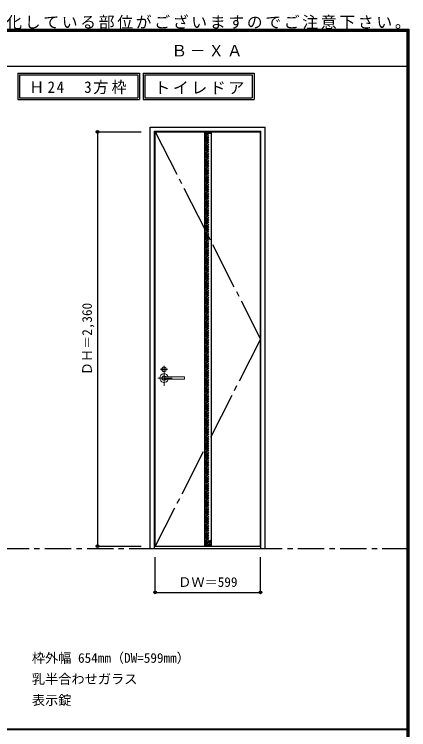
# Model space of a CAD drawing. Units: millimetres, scale not verified. Extents: x -6000 to 5700, y -4307 to 4260.
# Drawn here: x 3456 to 5700, y 186 to 4260 of the extents above; entities that cross this region are included whole.
import ezdxf
from ezdxf.enums import TextEntityAlignment as Align

# ---------------------------------------------------------------- set-up
doc = ezdxf.new("R2010")
doc.units = ezdxf.units.MM
doc.header["$LTSCALE"] = 30
doc.header["$PDMODE"] = 32
doc.header["$PDSIZE"] = 15
for name, pattern in [('CHAIN1', [8, 5, -1, 1, -1]), ('CHAIN2', [12, 9, -1, 1, -1]), ('DASHED1', [1.8, 1.2, -0.6])]:
    doc.linetypes.add(name, pattern=pattern)
for name, color, linetype in [('0-1_通り芯', 7, 'CHAIN1'), ('0-2_扉', 3, 'Continuous'), ('0-3_仕上げ', 7, 'Continuous'), ('0-4_枠', 3, 'Continuous'), ('0-7', 7, 'CHAIN2'), ('0-A_文字', 7, 'Continuous'), ('0-B_寸法', 7, 'Continuous'), ('0-C_ハッチ', 4, 'DASHED1'), ('F-1_枠', 6, 'Continuous')]:
    doc.layers.add(name, color=color, linetype=linetype)
doc.layers.add('0-5_レバー', color=7, linetype='Continuous', lineweight=18)
doc.styles.add('ＭＳ ゴシック', font='')
doc.styles.get('ＭＳ ゴシック').set_extended_font_data('MS Gothic')

msp = doc.modelspace()

# ---------------------------------------------------------------- linework, layer by layer
at = {"layer": '0-1_通り芯', "color": 4}
msp.add_line((4288.5, 2238.5), (4328.5, 2238.5), dxfattribs=at)
at = {"layer": '0-1_通り芯'}
msp.add_line((-5490, 1218), (5690, 1218), dxfattribs=at)
at = {"layer": '0-2_扉'}
for p, q in [((4258, 3591), (4857, 3591)), ((4258, 1231), (4258, 3591)), ((4857, 1231), (4857, 3591)), ((4258, 1231), (4857, 1231))]:
    msp.add_line(p, q, dxfattribs=at)
at = {"layer": '0-3_仕上げ', "color": 3}
for p, q in [((4538.5, 3591), (4538.5, 1231)), ((4576.5, 3591), (4576.5, 1231))]:
    msp.add_line(p, q, dxfattribs=at)
at = {"layer": '0-3_仕上げ'}
for p, q in [((4538.5, 3583), (4576.5, 3583)), ((4538.5, 1239), (4576.5, 1239))]:
    msp.add_line(p, q, dxfattribs=at)
at = {"layer": '0-4_枠'}
for p, q in [((4229, 3618), (4883, 3618)), ((4229, 1218), (4229, 3618)), ((4253, 3594), (4859, 3594)), ((4253, 1218), (4253, 3594)), ((4859, 1218), (4859, 3594)), ((4883, 1218), (4883, 3618)), ((4229, 1218), (4883, 1218))]:
    msp.add_line(p, q, dxfattribs=at)
at = {"layer": '0-5_レバー', "color": 4, "linetype": 'CHAIN1'}
for p, q in [((4308.5, 2258.5), (4308.5, 2145.11)), ((4355.3, 2188.5), (4272.28, 2188.5))]:
    msp.add_line(p, q, dxfattribs=at)
at = {"layer": '0-5_レバー'}
for q in [(4425.5, 2193.99), (4425.5, 2183)]:
    msp.add_line((4425.5, 2188.5), q, dxfattribs=at)
for points in [[(4318.46, 2195.49), (4317.69, 2196.28), (4315.72, 2197.65), (4313.48, 2198.66), (4311.04, 2199.29), (4308.5, 2199.5), (4305.96, 2199.29), (4303.53, 2198.66), (4301.28, 2197.65), (4299.31, 2196.28), (4297.69, 2194.61), (4296.49, 2192.71), (4295.75, 2190.65), (4295.5, 2188.5), (4295.75, 2186.35), (4296.49, 2184.29), (4297.69, 2182.39), (4299.31, 2180.72), (4301.28, 2179.35), (4303.53, 2178.34), (4305.96, 2177.71), (4308.5, 2177.5), (4311.04, 2177.71), (4313.48, 2178.34), (4315.72, 2179.35), (4317.69, 2180.72), (4318.46, 2181.51)], [(4424, 2195.5), (4414.27, 2195.5), (4404.09, 2195.5), (4394.49, 2195.5), (4385.5, 2195.5), (4377.09, 2195.5), (4369.28, 2195.5), (4362.46, 2195.5), (4356.16, 2195.5), (4350.4, 2195.5), (4345.15, 2195.5), (4340.36, 2195.5), (4335.71, 2195.5), (4331.5, 2195.5), (4327.75, 2195.5), (4325.75, 2195.5), (4323.9, 2195.5), (4321.89, 2195.49), (4319.48, 2195.49), (4317.99, 2195.49), (4316.45, 2195.49), (4314.93, 2195.49), (4313.83, 2195.49), (4313.37, 2195.49), (4313.37, 2195.48)], [(4313.52, 2181.51), (4313.65, 2181.51), (4314.09, 2181.51), (4314.81, 2181.51), (4315.83, 2181.51), (4317.09, 2181.51), (4318.44, 2181.51), (4321.3, 2181.51), (4324.28, 2181.5), (4327.3, 2181.5), (4330.34, 2181.5), (4333.41, 2181.5), (4336.49, 2181.5), (4340.49, 2181.5), (4344.9, 2181.5), (4349.87, 2181.5), (4355.4, 2181.5), (4361.49, 2181.5), (4368.14, 2181.5), (4375.35, 2181.5), (4383.94, 2181.5), (4393.2, 2181.5), (4403.14, 2181.5), (4413.75, 2181.5), (4424, 2181.5)], [(4424, 2195.5), (4414.92, 2195.5), (4414.52, 2195.5)]]:
    msp.add_lwpolyline(points, dxfattribs=at)
at = {"layer": '0-5_レバー', "color": 4}
msp.add_circle((4308.5, 2238.5), 13, dxfattribs=at)
at = {"layer": '0-5_レバー'}
for centre, radius, start, end in [((4308.5, 2188.5), 24.55, 16.59952, 343.36736), ((4424, 2194), 1.5, 0.00847, 89.9163), ((4424, 2194), 1.5, 360, 90.17419), ((4424, 2183), 1.5, 270.16419, 0), ((4424, 2183), 1.5, 269.91059, 359.99153)]:
    msp.add_arc(centre, radius, start, end, dxfattribs=at)
at = {"layer": '0-7'}
for p, q in [((4258, 3591), (4857, 2411)), ((4857, 2411), (4258, 1231))]:
    msp.add_line(p, q, dxfattribs=at)
at = {"layer": '0-A_文字'}
for p, q in [((3476.4, 3925), (3476.4, 3775)), ((3486.4, 3915), (3486.4, 3785)), ((3486.4, 3915), (4159.03, 3915)), ((4159.03, 3915), (4159.03, 3785)), ((4189.03, 3925), (4189.03, 3775)), ((4199.03, 3915), (4199.03, 3785)), ((4199.03, 3915), (4810.06, 3915)), ((4810.06, 3915), (4810.06, 3785)), ((3476.4, 3775), (4169.03, 3775)), ((3486.4, 3785), (4159.03, 3785)), ((4189.03, 3775), (4820.06, 3775)), ((4199.03, 3785), (4810.06, 3785))]:
    msp.add_line(p, q, dxfattribs=at)
for points in [[(3476.4, 3925), (4169.03, 3925), (4169.03, 3775)], [(4189.03, 3925), (4820.06, 3925), (4820.06, 3775)]]:
    msp.add_lwpolyline(points, dxfattribs=at)
at = {"layer": '0-B_寸法', "color": 4}
for p, q in [((3929, 3591), (4179, 3591)), ((3929, 3591), (3929, 1231)), ((3929, 1231), (4179, 1231)), ((4258, 968), (4258, 1168)), ((4857, 968), (4857, 1168)), ((4258, 968), (4857, 968))]:
    msp.add_line(p, q, dxfattribs=at)
at = {"layer": '0-B_寸法'}
for p in [(3929, 3591), (3929, 1231), (4258, 968), (4857, 968)]:
    msp.add_point(p, dxfattribs=at)
at = {"layer": '0-C_ハッチ'}
for p, q in [((4538.5, 3555.29), (4566.21, 3583)), ((4538.5, 3565.19), (4556.31, 3583)), ((4538.5, 3575.09), (4546.41, 3583)), ((4538.5, 3545.39), (4576.11, 3583)), ((4538.5, 3535.49), (4576.5, 3573.49)), ((4538.5, 3525.59), (4576.5, 3563.59)), ((4538.5, 3515.69), (4576.5, 3553.69)), ((4538.5, 3505.79), (4576.5, 3543.79)), ((4538.5, 3495.89), (4576.5, 3533.89)), ((4538.5, 3485.99), (4576.5, 3523.99)), ((4538.5, 3476.09), (4576.5, 3514.09)), ((4538.5, 3466.19), (4576.5, 3504.19)), ((4538.5, 3456.29), (4576.5, 3494.29)), ((4538.5, 3446.39), (4576.5, 3484.39)), ((4538.5, 3436.5), (4576.5, 3474.5)), ((4538.5, 3426.6), (4576.5, 3464.6)), ((4538.5, 3416.7), (4576.5, 3454.7)), ((4538.5, 3406.8), (4576.5, 3444.8)), ((4538.5, 3396.9), (4576.5, 3434.9)), ((4538.5, 3387), (4576.5, 3425)), ((4538.5, 3377.1), (4576.5, 3415.1)), ((4538.5, 3367.2), (4576.5, 3405.2)), ((4538.5, 3357.3), (4576.5, 3395.3)), ((4538.5, 3347.4), (4576.5, 3385.4)), ((4538.5, 3337.5), (4576.5, 3375.5)), ((4538.5, 3327.6), (4576.5, 3365.6)), ((4538.5, 3317.7), (4576.5, 3355.7)), ((4538.5, 3307.8), (4576.5, 3345.8)), ((4538.5, 3297.9), (4576.5, 3335.9)), ((4538.5, 3288), (4576.5, 3326)), ((4538.5, 3278.1), (4576.5, 3316.1)), ((4538.5, 3268.2), (4576.5, 3306.2)), ((4538.5, 3258.3), (4576.5, 3296.3)), ((4538.5, 3248.4), (4576.5, 3286.4)), ((4538.5, 3238.51), (4576.5, 3276.51)), ((4538.5, 3228.61), (4576.5, 3266.61)), ((4538.5, 3218.71), (4576.5, 3256.71)), ((4538.5, 3208.81), (4576.5, 3246.81)), ((4538.5, 3198.91), (4576.5, 3236.91)), ((4538.5, 3189.01), (4576.5, 3227.01)), ((4538.5, 3179.11), (4576.5, 3217.11)), ((4538.5, 3169.21), (4576.5, 3207.21)), ((4538.5, 3159.31), (4576.5, 3197.31)), ((4538.5, 3149.41), (4576.5, 3187.41)), ((4538.5, 3139.51), (4576.5, 3177.51)), ((4538.5, 3129.61), (4576.5, 3167.61)), ((4538.5, 3119.71), (4576.5, 3157.71)), ((4538.5, 3109.81), (4576.5, 3147.81)), ((4538.5, 3099.91), (4576.5, 3137.91)), ((4538.5, 3090.01), (4576.5, 3128.01)), ((4538.5, 3080.11), (4576.5, 3118.11)), ((4538.5, 3070.21), (4576.5, 3108.21)), ((4538.5, 3060.31), (4576.5, 3098.31)), ((4538.5, 3050.41), (4576.5, 3088.41)), ((4538.5, 3040.52), (4576.5, 3078.52)), ((4538.5, 3030.62), (4576.5, 3068.62)), ((4538.5, 3020.72), (4576.5, 3058.72)), ((4538.5, 3010.82), (4576.5, 3048.82)), ((4538.5, 3000.92), (4576.5, 3038.92)), ((4538.5, 2991.02), (4576.5, 3029.02)), ((4538.5, 2981.12), (4576.5, 3019.12)), ((4538.5, 2971.22), (4576.5, 3009.22)), ((4538.5, 2961.32), (4576.5, 2999.32)), ((4538.5, 2951.42), (4576.5, 2989.42)), ((4538.5, 2941.52), (4576.5, 2979.52)), ((4538.5, 2931.62), (4576.5, 2969.62)), ((4538.5, 2921.72), (4576.5, 2959.72)), ((4538.5, 2911.82), (4576.5, 2949.82)), ((4538.5, 2901.92), (4576.5, 2939.92)), ((4538.5, 2892.02), (4576.5, 2930.02)), ((4538.5, 2882.12), (4576.5, 2920.12)), ((4538.5, 2872.22), (4576.5, 2910.22)), ((4538.5, 2862.32), (4576.5, 2900.32)), ((4538.5, 2852.42), (4576.5, 2890.42)), ((4538.5, 2842.53), (4576.5, 2880.53)), ((4538.5, 2832.63), (4576.5, 2870.63)), ((4538.5, 2822.73), (4576.5, 2860.73)), ((4538.5, 2812.83), (4576.5, 2850.83)), ((4538.5, 2802.93), (4576.5, 2840.93)), ((4538.5, 2793.03), (4576.5, 2831.03)), ((4538.5, 2783.13), (4576.5, 2821.13)), ((4538.5, 2773.23), (4576.5, 2811.23)), ((4538.5, 2763.33), (4576.5, 2801.33)), ((4538.5, 2753.43), (4576.5, 2791.43)), ((4538.5, 2743.53), (4576.5, 2781.53)), ((4538.5, 2733.63), (4576.5, 2771.63)), ((4538.5, 2723.73), (4576.5, 2761.73)), ((4538.5, 2713.83), (4576.5, 2751.83)), ((4538.5, 2703.93), (4576.5, 2741.93)), ((4538.5, 2694.03), (4576.5, 2732.03)), ((4538.5, 2684.13), (4576.5, 2722.13)), ((4538.5, 2674.23), (4576.5, 2712.23)), ((4538.5, 2664.33), (4576.5, 2702.33)), ((4538.5, 2654.44), (4576.5, 2692.44)), ((4538.5, 2644.54), (4576.5, 2682.54)), ((4538.5, 2634.64), (4576.5, 2672.64)), ((4538.5, 2624.74), (4576.5, 2662.74)), ((4538.5, 2614.84), (4576.5, 2652.84)), ((4538.5, 2604.94), (4576.5, 2642.94)), ((4538.5, 2595.04), (4576.5, 2633.04)), ((4538.5, 2585.14), (4576.5, 2623.14)), ((4538.5, 2575.24), (4576.5, 2613.24)), ((4538.5, 2565.34), (4576.5, 2603.34)), ((4538.5, 2555.44), (4576.5, 2593.44)), ((4538.5, 2545.54), (4576.5, 2583.54)), ((4538.5, 2535.64), (4576.5, 2573.64)), ((4538.5, 2525.74), (4576.5, 2563.74)), ((4538.5, 2515.84), (4576.5, 2553.84)), ((4538.5, 2505.94), (4576.5, 2543.94)), ((4538.5, 2496.04), (4576.5, 2534.04)), ((4538.5, 2486.14), (4576.5, 2524.14)), ((4538.5, 2476.24), (4576.5, 2514.24)), ((4538.5, 2466.34), (4576.5, 2504.34)), ((4538.5, 2456.45), (4576.5, 2494.45)), ((4538.5, 2446.55), (4576.5, 2484.55)), ((4538.5, 2436.65), (4576.5, 2474.65)), ((4538.5, 2426.75), (4576.5, 2464.75)), ((4538.5, 2416.85), (4576.5, 2454.85)), ((4538.5, 2406.95), (4576.5, 2444.95)), ((4538.5, 2397.05), (4576.5, 2435.05)), ((4538.5, 2387.15), (4576.5, 2425.15)), ((4538.5, 2377.25), (4576.5, 2415.25)), ((4538.5, 2367.35), (4576.5, 2405.35)), ((4538.5, 2357.45), (4576.5, 2395.45)), ((4538.5, 2347.55), (4576.5, 2385.55)), ((4538.5, 2337.65), (4576.5, 2375.65)), ((4538.5, 2327.75), (4576.5, 2365.75)), ((4538.5, 2317.85), (4576.5, 2355.85)), ((4538.5, 2307.95), (4576.5, 2345.95)), ((4538.5, 2298.05), (4576.5, 2336.05)), ((4538.5, 2288.15), (4576.5, 2326.15)), ((4538.5, 2278.25), (4576.5, 2316.25)), ((4538.5, 2268.35), (4576.5, 2306.35)), ((4538.5, 2258.46), (4576.5, 2296.46)), ((4538.5, 2248.56), (4576.5, 2286.56)), ((4538.5, 2238.66), (4576.5, 2276.66)), ((4538.5, 2228.76), (4576.5, 2266.76)), ((4538.5, 2218.86), (4576.5, 2256.86)), ((4538.5, 2208.96), (4576.5, 2246.96)), ((4538.5, 2199.06), (4576.5, 2237.06)), ((4538.5, 2189.16), (4576.5, 2227.16)), ((4538.5, 2179.26), (4576.5, 2217.26)), ((4538.5, 2169.36), (4576.5, 2207.36)), ((4538.5, 2159.46), (4576.5, 2197.46)), ((4538.5, 2149.56), (4576.5, 2187.56)), ((4538.5, 2139.66), (4576.5, 2177.66)), ((4538.5, 2129.76), (4576.5, 2167.76)), ((4538.5, 2119.86), (4576.5, 2157.86)), ((4538.5, 2109.96), (4576.5, 2147.96)), ((4538.5, 2100.06), (4576.5, 2138.06)), ((4538.5, 2090.16), (4576.5, 2128.16)), ((4538.5, 2080.26), (4576.5, 2118.26)), ((4538.5, 2070.36), (4576.5, 2108.36)), ((4538.5, 2060.47), (4576.5, 2098.47)), ((4538.5, 2050.57), (4576.5, 2088.57)), ((4538.5, 2040.67), (4576.5, 2078.67)), ((4538.5, 2030.77), (4576.5, 2068.77)), ((4538.5, 2020.87), (4576.5, 2058.87)), ((4538.5, 2010.97), (4576.5, 2048.97)), ((4538.5, 2001.07), (4576.5, 2039.07)), ((4538.5, 1991.17), (4576.5, 2029.17)), ((4538.5, 1981.27), (4576.5, 2019.27)), ((4538.5, 1971.37), (4576.5, 2009.37)), ((4538.5, 1961.47), (4576.5, 1999.47)), ((4538.5, 1951.57), (4576.5, 1989.57)), ((4538.5, 1941.67), (4576.5, 1979.67)), ((4538.5, 1931.77), (4576.5, 1969.77)), ((4538.5, 1921.87), (4576.5, 1959.87)), ((4538.5, 1911.97), (4576.5, 1949.97)), ((4538.5, 1902.07), (4576.5, 1940.07)), ((4538.5, 1892.17), (4576.5, 1930.17)), ((4538.5, 1882.27), (4576.5, 1920.27)), ((4538.5, 1872.37), (4576.5, 1910.37)), ((4538.5, 1862.48), (4576.5, 1900.48)), ((4538.5, 1852.58), (4576.5, 1890.58)), ((4538.5, 1842.68), (4576.5, 1880.68)), ((4538.5, 1832.78), (4576.5, 1870.78)), ((4538.5, 1822.88), (4576.5, 1860.88)), ((4538.5, 1812.98), (4576.5, 1850.98)), ((4538.5, 1803.08), (4576.5, 1841.08)), ((4538.5, 1793.18), (4576.5, 1831.18)), ((4538.5, 1783.28), (4576.5, 1821.28)), ((4538.5, 1773.38), (4576.5, 1811.38)), ((4538.5, 1763.48), (4576.5, 1801.48)), ((4538.5, 1753.58), (4576.5, 1791.58)), ((4538.5, 1743.68), (4576.5, 1781.68)), ((4538.5, 1733.78), (4576.5, 1771.78)), ((4538.5, 1723.88), (4576.5, 1761.88)), ((4538.5, 1713.98), (4576.5, 1751.98)), ((4538.5, 1704.08), (4576.5, 1742.08)), ((4538.5, 1694.18), (4576.5, 1732.18)), ((4538.5, 1684.28), (4576.5, 1722.28)), ((4538.5, 1674.39), (4576.5, 1712.39)), ((4538.5, 1664.49), (4576.5, 1702.49)), ((4538.5, 1654.59), (4576.5, 1692.59)), ((4538.5, 1644.69), (4576.5, 1682.69)), ((4538.5, 1634.79), (4576.5, 1672.79)), ((4538.5, 1624.89), (4576.5, 1662.89)), ((4538.5, 1614.99), (4576.5, 1652.99)), ((4538.5, 1605.09), (4576.5, 1643.09)), ((4538.5, 1595.19), (4576.5, 1633.19)), ((4538.5, 1585.29), (4576.5, 1623.29)), ((4538.5, 1575.39), (4576.5, 1613.39)), ((4538.5, 1565.49), (4576.5, 1603.49)), ((4538.5, 1555.59), (4576.5, 1593.59)), ((4538.5, 1545.69), (4576.5, 1583.69)), ((4538.5, 1535.79), (4576.5, 1573.79)), ((4538.5, 1525.89), (4576.5, 1563.89)), ((4538.5, 1515.99), (4576.5, 1553.99)), ((4538.5, 1506.09), (4576.5, 1544.09)), ((4538.5, 1496.19), (4576.5, 1534.19)), ((4538.5, 1486.29), (4576.5, 1524.29)), ((4538.5, 1476.4), (4576.5, 1514.4)), ((4538.5, 1466.5), (4576.5, 1504.5)), ((4538.5, 1456.6), (4576.5, 1494.6)), ((4538.5, 1446.7), (4576.5, 1484.7)), ((4538.5, 1436.8), (4576.5, 1474.8)), ((4538.5, 1426.9), (4576.5, 1464.9)), ((4538.5, 1417), (4576.5, 1455)), ((4538.5, 1407.1), (4576.5, 1445.1)), ((4538.5, 1397.2), (4576.5, 1435.2)), ((4538.5, 1387.3), (4576.5, 1425.3)), ((4538.5, 1377.4), (4576.5, 1415.4)), ((4538.5, 1367.5), (4576.5, 1405.5)), ((4538.5, 1357.6), (4576.5, 1395.6)), ((4538.5, 1347.7), (4576.5, 1385.7)), ((4538.5, 1337.8), (4576.5, 1375.8)), ((4538.5, 1327.9), (4576.5, 1365.9)), ((4538.5, 1318), (4576.5, 1356)), ((4538.5, 1308.1), (4576.5, 1346.1)), ((4538.5, 1298.2), (4576.5, 1336.2)), ((4538.5, 1288.3), (4576.5, 1326.3)), ((4538.5, 1278.41), (4576.5, 1316.41)), ((4538.5, 1268.51), (4576.5, 1306.51)), ((4538.5, 1258.61), (4576.5, 1296.61)), ((4538.5, 1248.71), (4576.5, 1286.71)), ((4538.69, 1239), (4576.5, 1276.81)), ((4548.59, 1239), (4576.5, 1266.91)), ((4558.49, 1239), (4576.5, 1257.01)), ((4568.39, 1239), (4576.5, 1247.11))]:
    msp.add_line(p, q, dxfattribs=at)
at = {"layer": 'F-1_枠'}
for p, q in [((-6000, 4175), (5700, 4175)), ((-6000, 4170), (5700, 4170)), ((-6000, 4165), (5700, 4165)), ((5690, 4175), (5690, -4205)), ((5695, 4175), (5695, -4205)), ((5700, 4175), (5700, -4205)), ((-6000, 3965), (5700, 3965)), ((-6000, 190.5), (5700, 190.5)), ((-6000, 187.5), (5700, 187.5))]:
    msp.add_line(p, q, dxfattribs=at)

# ---------------------------------------------------------------- texts
at = {"layer": '0-A_文字', "style": 'ＭＳ ゴシック'}
for s, p in [('枠外幅 654mm（DW=599mm）', (3556.4, 550.5)), ('乳半合わせガラス', (3556.4, 430.5)), ('表示錠', (3556.4, 310.5))]:
    msp.add_text(s, height=54.99, dxfattribs=at).set_placement(p, align=Align.BOTTOM_LEFT)
at = {"layer": '0-A_文字', "char_height": 65.98, "attachment_point": 7, "style": 'ＭＳ ゴシック'}
for s, insert in [('\\T1.17;※本図は意匠確認用です。\u3000表記の簡略化している部位がございますのでご注意下さい。', (1515, 4175)), ('\\T1.17;Ｂ－ＸＡ', (4349.7, 4020)), ('\\T1.22;\\W0.95;Ｈ24\u30003方枠', (3541.06, 3805)), ('\\T1.17;トイレドア', (4253.69, 3805))]:
    msp.add_mtext(s, dxfattribs=dict(at, insert=insert))
at = {"layer": '0-B_寸法', "style": 'ＭＳ ゴシック'}
msp.add_text('ＤＨ＝2,360', height=54.99, rotation=90, dxfattribs=at).set_placement((3914, 2204.75), align=Align.BOTTOM_LEFT)
msp.add_text('ＤＷ＝599', height=54.99, dxfattribs=at).set_placement((4388.75, 983), align=Align.BOTTOM_LEFT)

doc.saveas('drawing.dxf')
